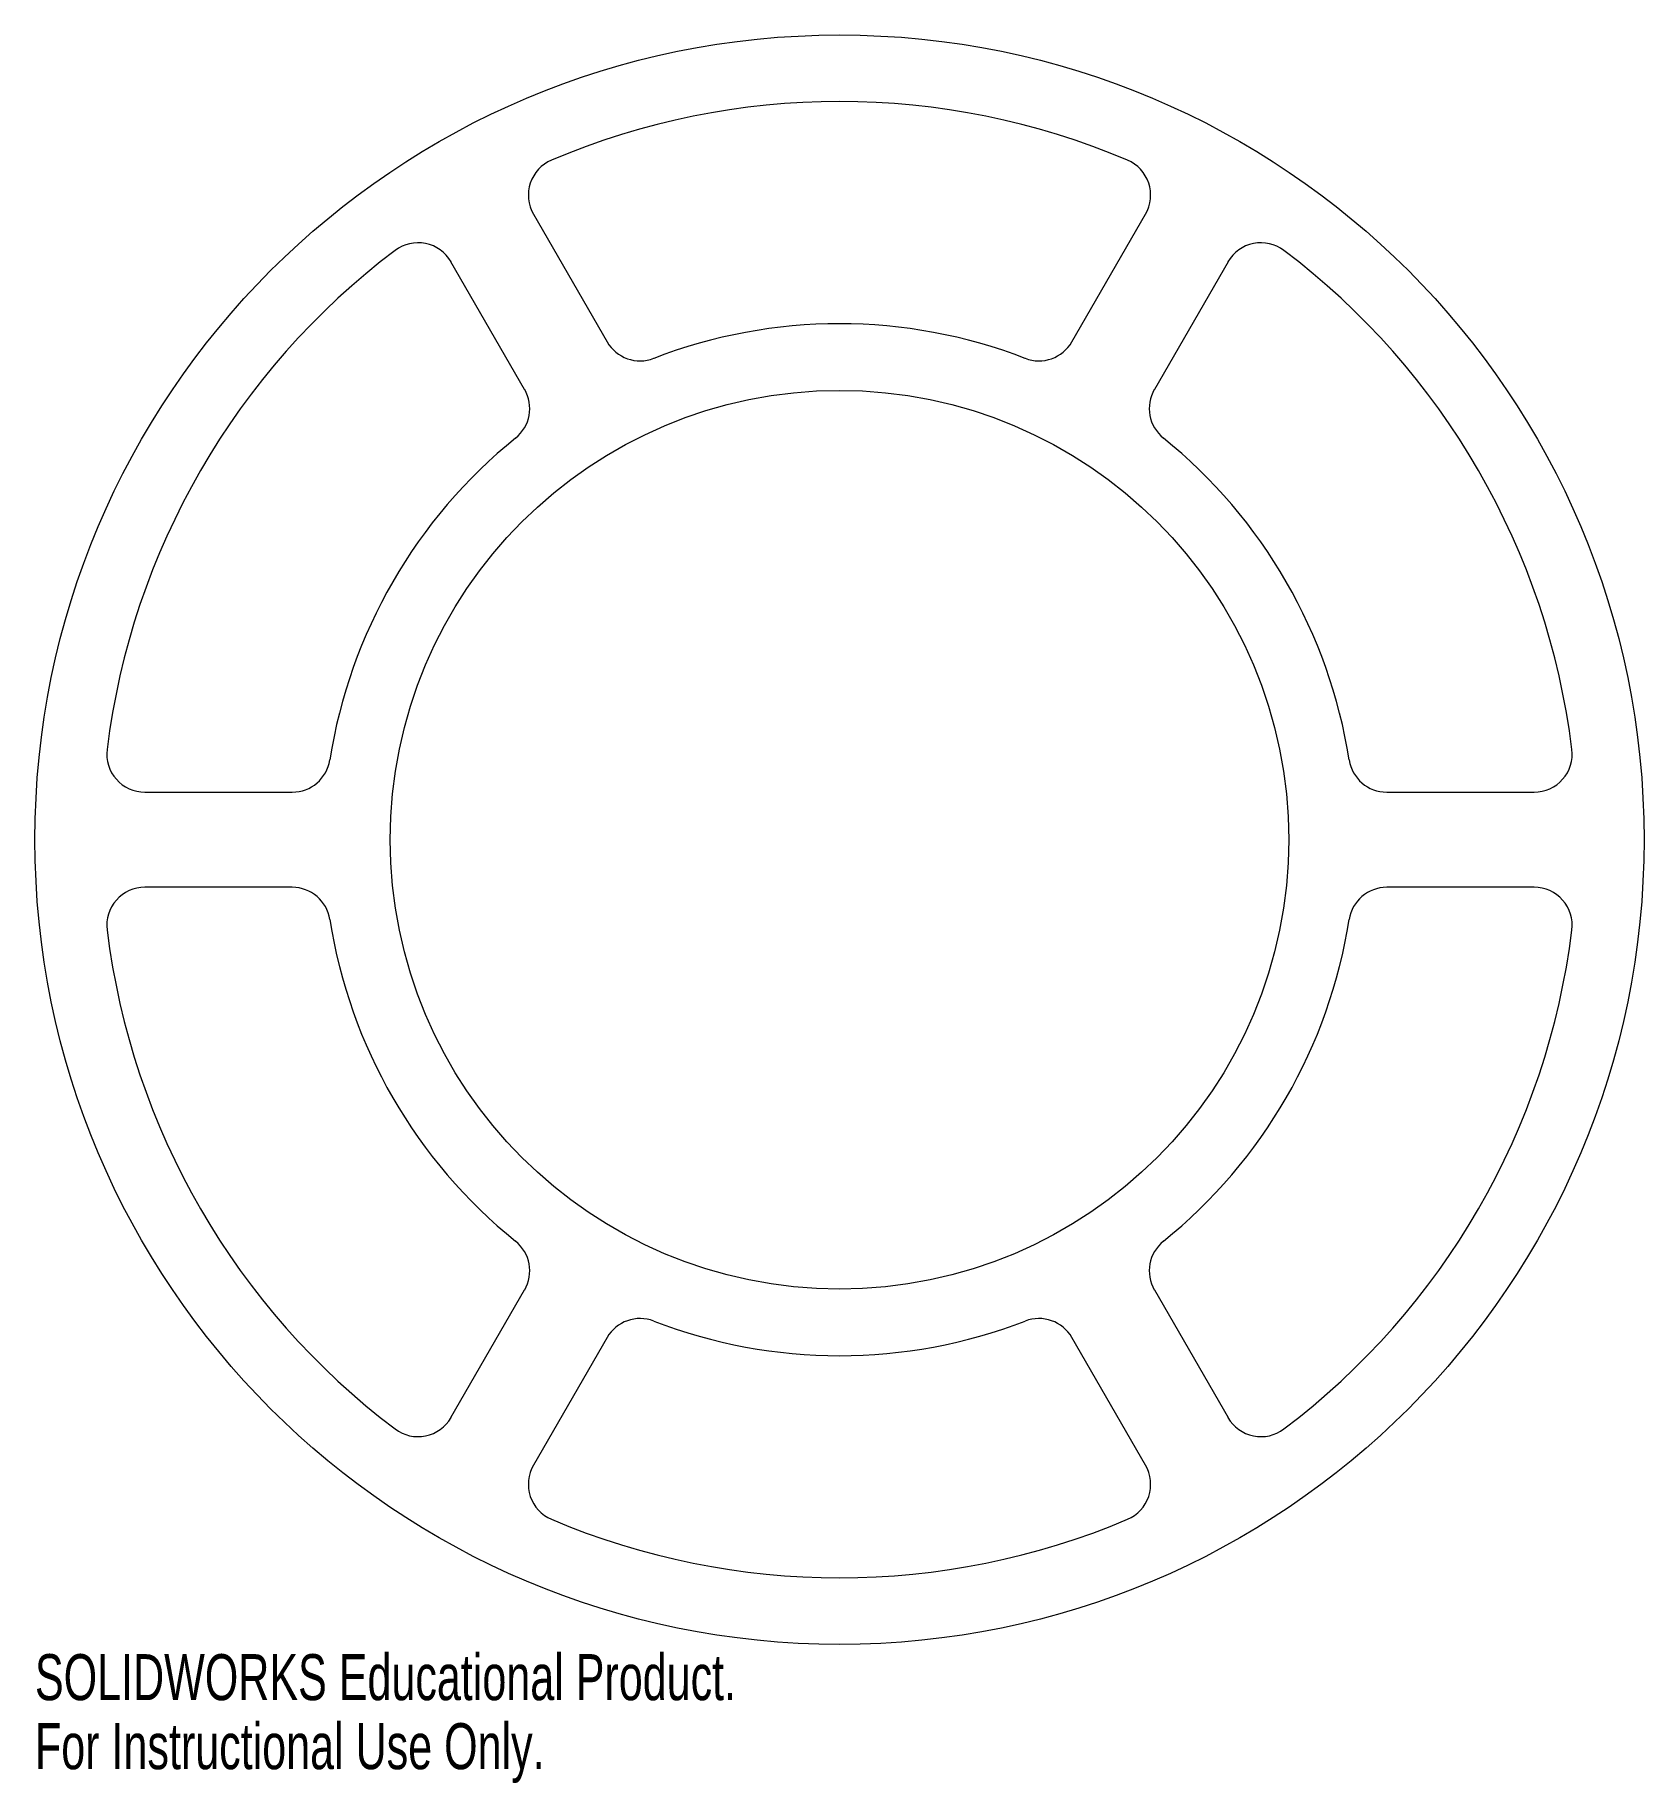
# Model space of a CAD drawing. Header units: millimetres. Extents: x -85 to 85, y -99 to 85.
import ezdxf

# ---------------------------------------------------------------- set-up
doc = ezdxf.new("R2010")
doc.units = ezdxf.units.MM
doc.styles.add('SLDTEXTSTYLE0', font='TXT', dxfattribs={"width": 0.7})

msp = doc.modelspace()

# ---------------------------------------------------------------- linework, layer by layer
at = {"color": 7, "linetype": 'Continuous', "lineweight": 15}
for p, q in [((-32.17, 65.72), (-24.43, 52.31)), ((24.43, 52.31), (32.17, 65.72)), ((-33.09, 47.31), (-40.83, 60.72)), ((40.83, 60.72), (33.09, 47.31)), ((-73, 5), (-57.51, 5)), ((57.51, 5), (73, 5)), ((-57.51, -5), (-73, -5)), ((73, -5), (57.51, -5)), ((-40.83, -60.72), (-33.09, -47.31)), ((33.09, -47.31), (40.83, -60.72)), ((-24.43, -52.31), (-32.17, -65.72)), ((32.17, -65.72), (24.43, -52.31))]:
    msp.add_line(p, q, dxfattribs=at)
for radius in [84.55, 47.21]:
    msp.add_circle((0, 0), radius, dxfattribs=at)
for centre, radius, start, end in [((0, 0), 77.55, 67.0287, 112.9713), ((-28.7, 67.72), 4, 112.9713, 210), ((28.7, 67.72), 4, 330, 67.0287), ((-44.29, 58.72), 4, 30, 127.0287), ((44.29, 58.72), 4, 52.9713, 150), ((0, 0), 77.55, 127.0287, 172.9713), ((0, 0), 77.55, 7.0287, 52.9713), ((0, 0), 54.21, 68.8939, 111.1061), ((-20.96, 54.31), 4, 210, 291.1061), ((20.96, 54.31), 4, 248.8939, 330), ((-36.55, 45.31), 4, 308.8939, 30), ((36.55, 45.31), 4, 150, 231.1061), ((0, 0), 54.21, 128.8939, 171.1061), ((0, 0), 54.21, 8.8939, 51.1061), ((-73, 9), 4, 172.9713, 270), ((73, 9), 4, 270, 7.0287), ((-57.51, 9), 4, 270, 351.1061), ((57.51, 9), 4, 188.8939, 270), ((-73, -9), 4, 90, 187.0287), ((-57.51, -9), 4, 8.8939, 90), ((57.51, -9), 4, 90, 171.1061), ((73, -9), 4, 352.9713, 90), ((0, 0), 54.21, 188.8939, 231.1061), ((0, 0), 54.21, 308.8939, 351.1061), ((0, 0), 77.55, 187.0287, 232.9713), ((0, 0), 77.55, 307.0287, 352.9713), ((-36.55, -45.31), 4, 330, 51.1061), ((36.55, -45.31), 4, 128.8939, 210), ((-20.96, -54.31), 4, 68.8939, 150), ((0, 0), 54.21, 248.8939, 291.1061), ((20.96, -54.31), 4, 30, 111.1061), ((-44.29, -58.72), 4, 232.9713, 330), ((44.29, -58.72), 4, 210, 307.0287), ((-28.7, -67.72), 4, 150, 247.0287), ((28.7, -67.72), 4, 292.9713, 30), ((0, 0), 77.55, 247.0287, 292.9713)]:
    msp.add_arc(centre, radius, start, end, dxfattribs=at)

# ---------------------------------------------------------------- texts
at = {"color": 7, "linetype": 'Continuous', "char_height": 4.8336, "attachment_point": 1, "style": 'SLDTEXTSTYLE0'}
for s, insert in [('SOLIDWORKS Educational Product.', (-84.55, -85.57)), ('For Instructional Use Only.', (-84.55, -92.82))]:
    msp.add_mtext(s, dxfattribs=dict(at, insert=insert))

doc.saveas('drawing.dxf')
